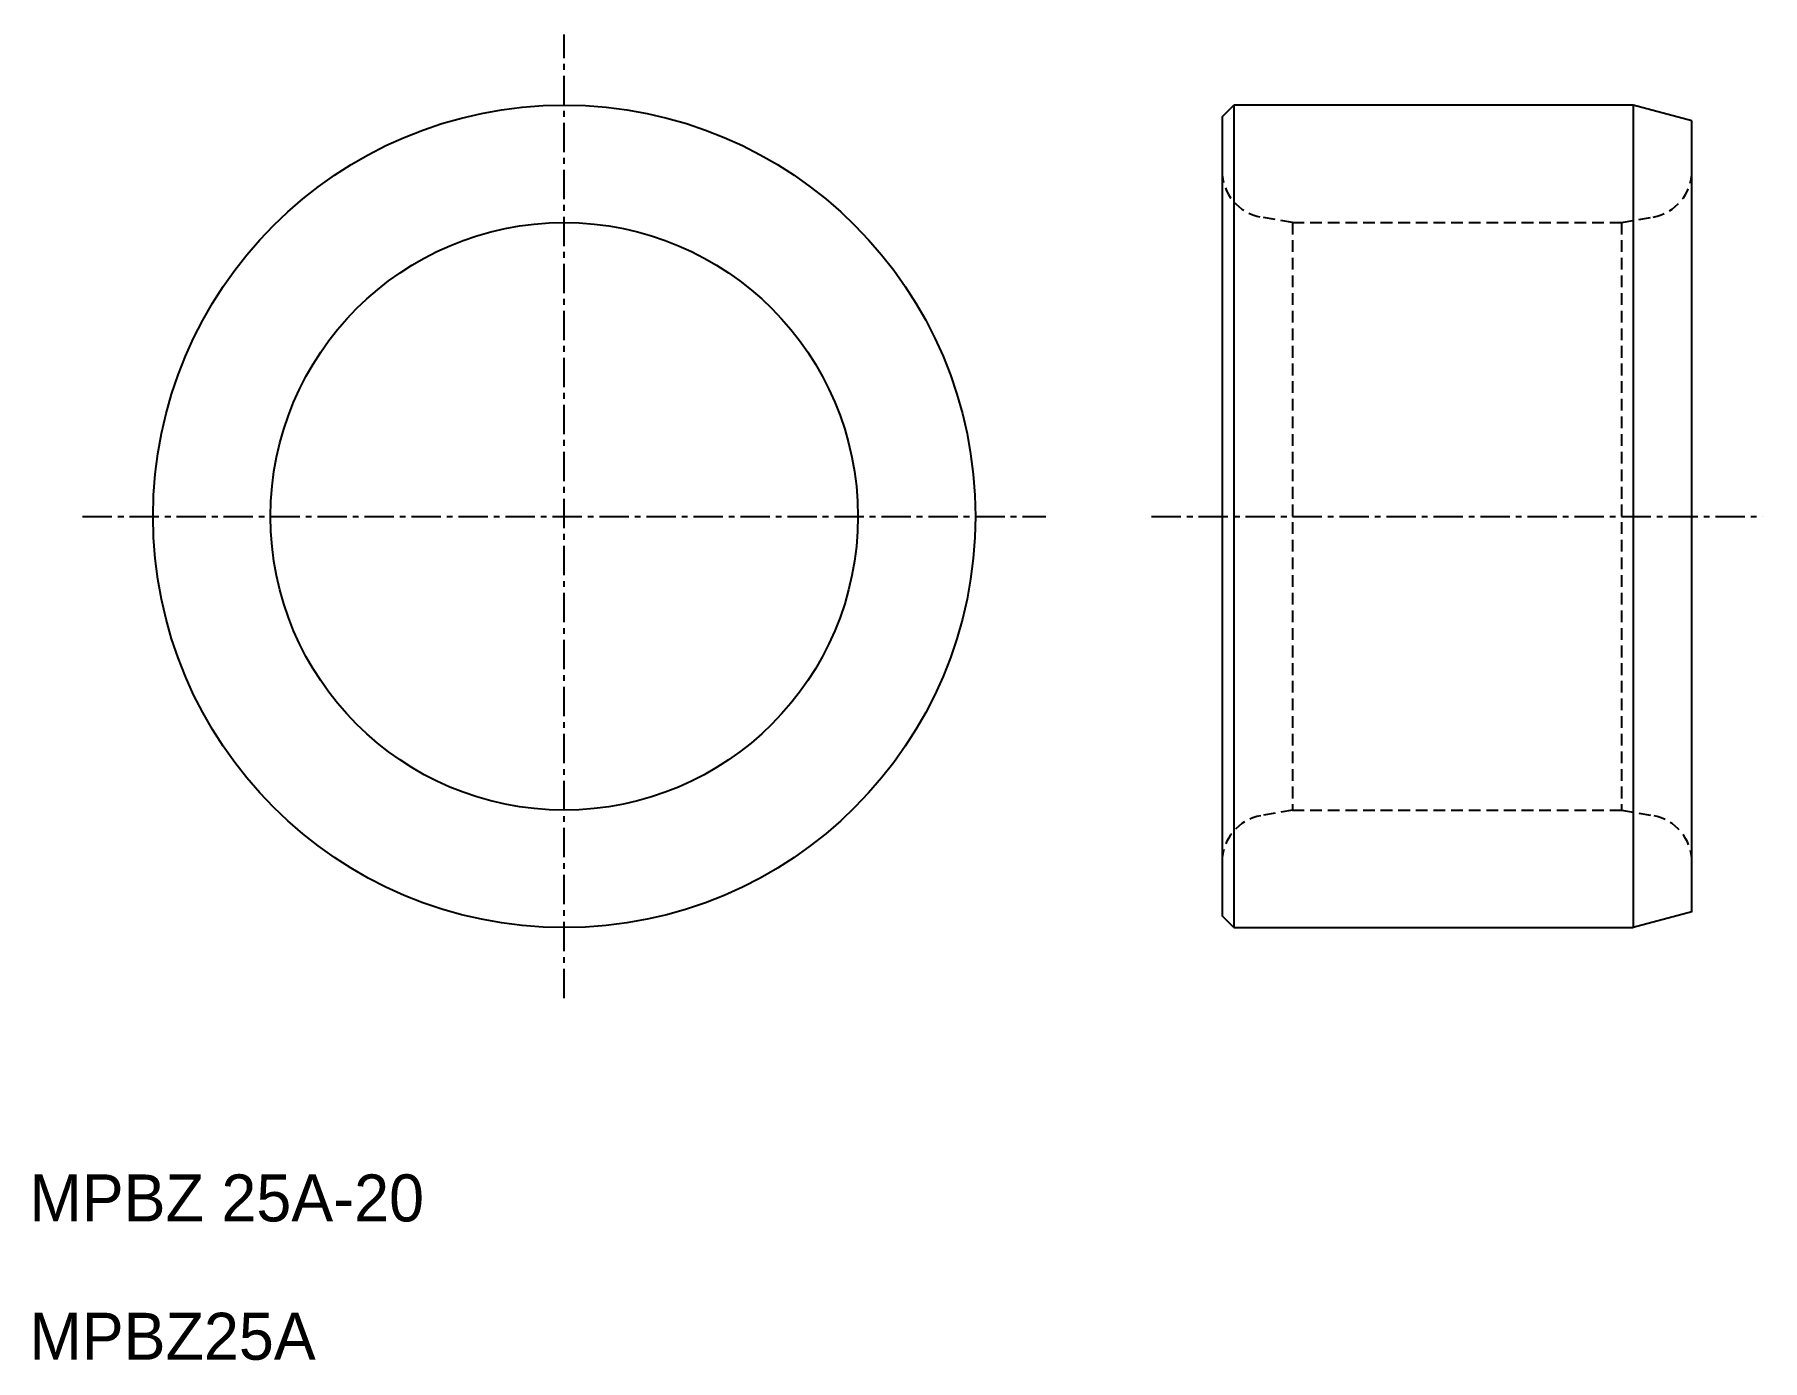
# Model space of a CAD drawing. Extents: x 14.2 to 87.8, y 30.4 to 86.8.
import ezdxf

# ---------------------------------------------------------------- set-up
doc = ezdxf.new("R2010")
doc.units = 0
doc.linetypes.add('CENTER', pattern=[2, 1.25, -0.25, 0.25, -0.25])
doc.linetypes.add('DASHED', pattern=[0.75, 0.5, -0.25])
doc.layers.get('0').update_dxf_attribs({"linetype": 'CONTINUOUS'})
doc.layers.add('CENTER', color=1, linetype='CENTER')

msp = doc.modelspace()

# ---------------------------------------------------------------- linework, layer by layer
at = {"color": 7, "linetype": 'CONTINUOUS'}
for p, q in [((64.793, 83.325), (65.293, 83.825)), ((64.793, 83.325), (64.793, 49.325)), ((65.293, 83.825), (65.293, 48.825)), ((82.293, 83.825), (65.293, 83.825)), ((82.293, 83.825), (82.293, 48.825)), ((84.793, 83.155), (82.293, 83.825)), ((84.793, 49.495), (84.793, 83.155)), ((65.293, 48.825), (64.793, 49.325)), ((84.793, 49.495), (82.293, 48.825)), ((65.293, 48.825), (82.293, 48.825))]:
    msp.add_line(p, q, dxfattribs=at)
at = {"color": 3, "linetype": 'DASHED'}
for p, q in [((67.793, 78.825), (66.446, 79.063)), ((67.793, 78.825), (67.793, 53.825)), ((67.793, 78.825), (81.793, 78.825)), ((81.793, 78.825), (83.141, 79.063)), ((81.793, 78.825), (81.793, 53.825)), ((67.793, 53.825), (66.446, 53.587)), ((67.793, 53.825), (81.793, 53.825)), ((81.793, 53.825), (83.141, 53.587))]:
    msp.add_line(p, q, dxfattribs=at)
at = {"color": 7, "linetype": 'CONTINUOUS'}
for radius in [17.5, 12.5]:
    msp.add_circle((36.793, 66.325), radius, dxfattribs=at)
at = {"color": 3, "linetype": 'DASHED'}
for centre, start, end in [((66.793, 81.032), 180, 260), ((82.793, 81.032), 280, 0), ((66.793, 51.618), 100, 180), ((82.793, 51.618), 0, 80)]:
    msp.add_arc(centre, 2, start, end, dxfattribs=at)
at = {"layer": 'CENTER', "color": 1, "linetype": 'CENTER'}
for p, q in [((36.793, 45.825), (36.793, 86.825)), ((16.293, 66.325), (57.293, 66.325)), ((61.793, 66.325), (87.793, 66.325))]:
    msp.add_line(p, q, dxfattribs=at)

# ---------------------------------------------------------------- texts
at = {"color": 7, "linetype": 'CONTINUOUS'}
for s, p in [('MPBZ 25A-20', (14.029, 36.325)), ('MPBZ25A', (14.029, 30.44))]:
    msp.add_text(s, height=2, dxfattribs=at).set_placement(p)

doc.saveas('drawing.dxf')
